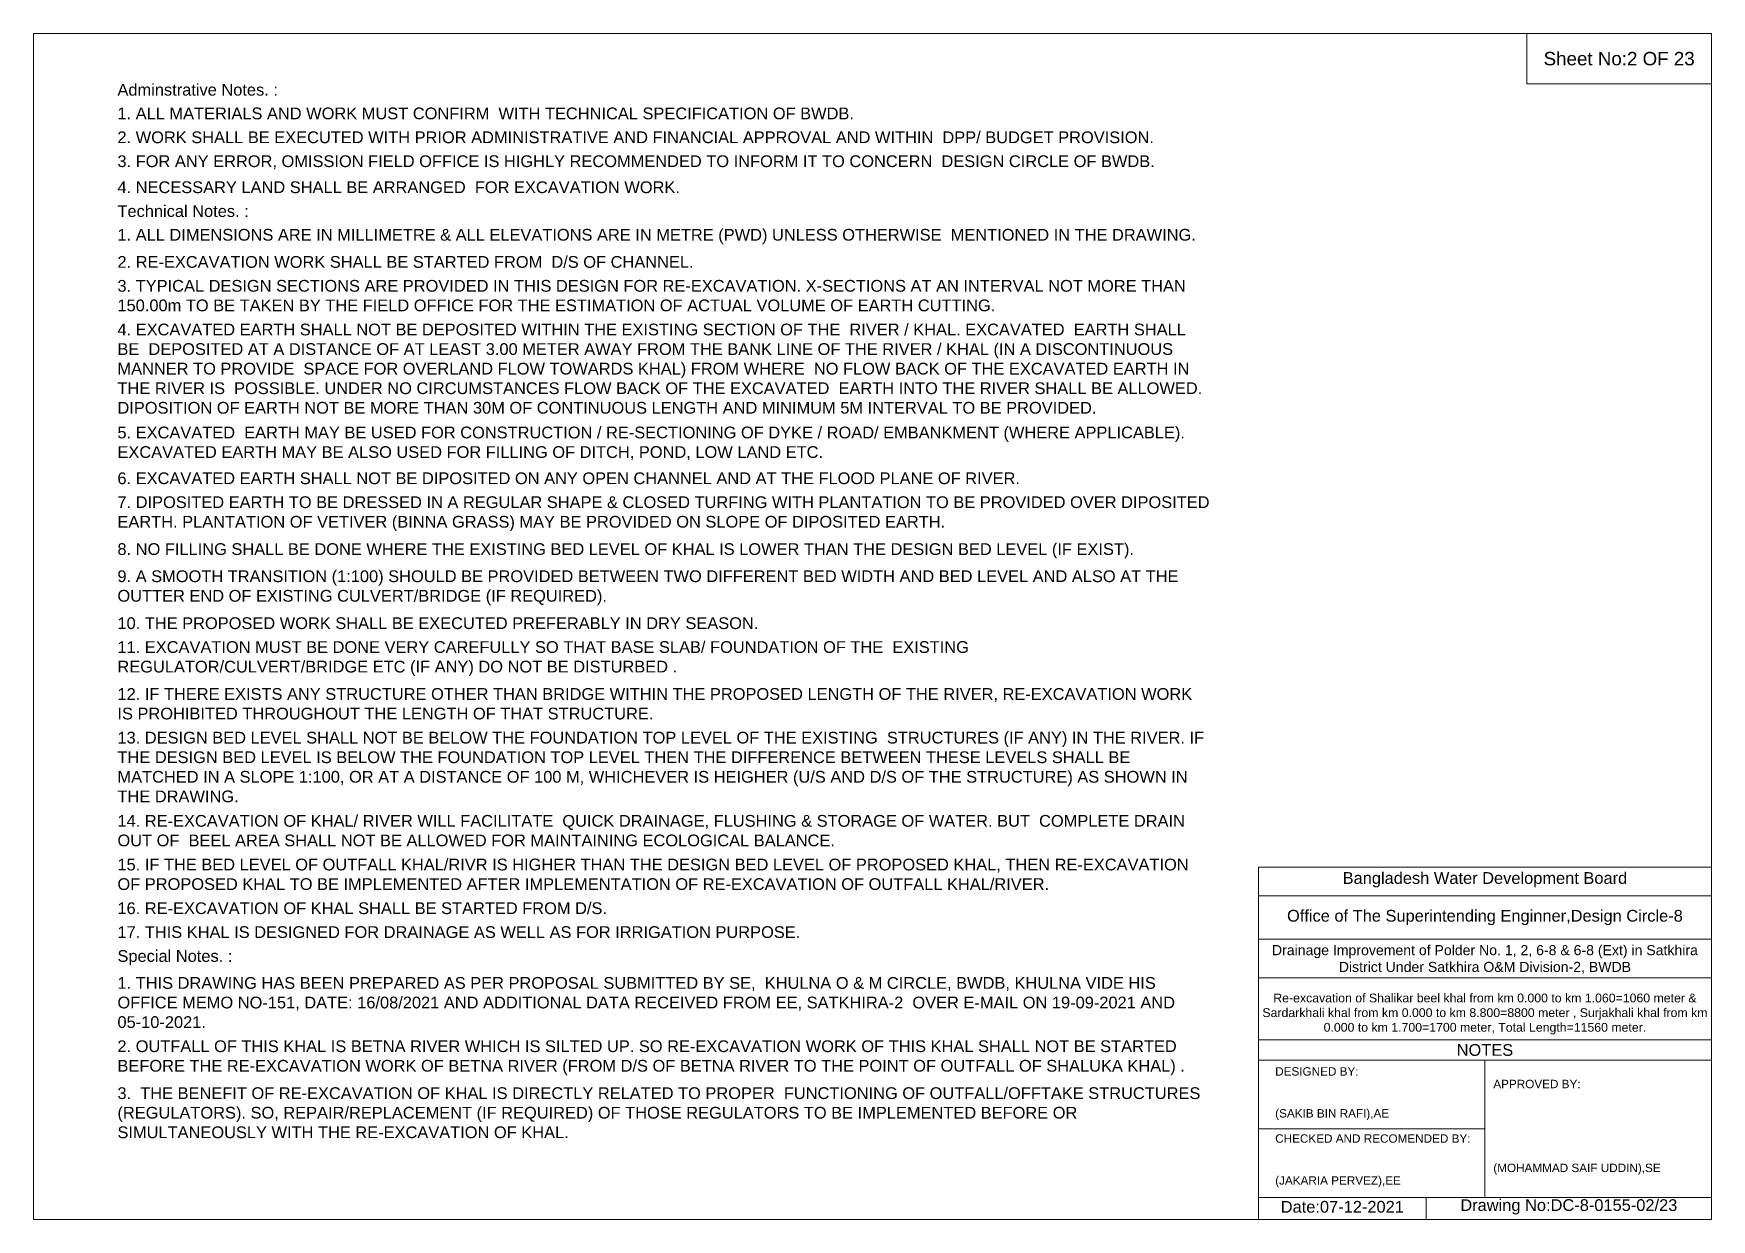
# Model space of a CAD drawing. Header units: inches. Extents: x 93000 to 506000, y -4242 to 0.
# Drawn here: x 110000 to 116000, y -4242 to 0 of the extents above; entities that cross this region are included whole.
import ezdxf

# ---------------------------------------------------------------- set-up
doc = ezdxf.new("R2010")
doc.units = ezdxf.units.IN
doc.header["$LTSCALE"] = 7
doc.header["$MEASUREMENT"] = 0
doc.layers.add('Cross section Data Border', color=7, linetype='Continuous', lineweight=9)
doc.styles.get("Standard").update_dxf_attribs({"font": 'arial.ttf'})

msp = doc.modelspace()

# ---------------------------------------------------------------- linework, layer by layer
at = {"layer": 'Cross section Data Border'}
for points in [[(110000, 0), (116000, 0), (116000, -4242), (110000, -4242)], [(115340, 0), (116000, 0), (116000, -180), (115340, -180)]]:
    msp.add_lwpolyline(points, close=True, dxfattribs=at)
for points in [[(114380, -4242), (114380, -2982), (116000, -2982)], [(114380, -3084), (116000, -3084)], [(114380, -3240), (116000, -3240)], [(114380, -3378), (116000, -3378)], [(114380, -3600), (116000, -3600)], [(114380, -3672), (116000, -3672)], [(115190, -3672), (115190, -4164)], [(114380, -3918), (115190, -3918)], [(114380, -4164), (116000, -4164)], [(114980, -4164), (114980, -4242)]]:
    msp.add_lwpolyline(points, dxfattribs=at)

# ---------------------------------------------------------------- texts
at = {"layer": 'Cross section Data Border', "attachment_point": 5}
for s, insert, char_height in [('Sheet No:2 OF 23', (115670, -90), 48), ('Bangladesh Water Development Board', (115190, -3027), 42), ('Office of The Superintending Enginner,Design Circle-8', (115190, -3162), 42)]:
    msp.add_mtext(s, dxfattribs=dict(at, insert=insert, char_height=char_height))
at = {"layer": 'Cross section Data Border'}
for s, insert, char_height, width, attachment_point in [('Adminstrative Notes. :', (110300, -180), 42, 3900, 1), ('1. ALL MATERIALS AND WORK MUST CONFIRM  WITH TECHNICAL SPECIFICATION OF BWDB.', (110300, -264.7), 42, 3900, 1), ('2. WORK SHALL BE EXECUTED WITH PRIOR ADMINISTRATIVE AND FINANCIAL APPROVAL AND WITHIN  DPP/ BUDGET PROVISION.', (110300, -350.1), 42, 3900, 1), ('3. FOR ANY ERROR, OMISSION FIELD OFFICE IS HIGHLY RECOMMENDED TO INFORM IT TO CONCERN  DESIGN CIRCLE OF BWDB.', (110300, -435.6), 42, 3900, 1), ('4. NECESSARY LAND SHALL BE ARRANGED  FOR EXCAVATION WORK. ', (110300, -528.7), 42, 3900, 1), ('Technical Notes. :', (110300, -614.1), 42, 3900, 1), ('1. ALL DIMENSIONS ARE IN MILLIMETRE & ALL ELEVATIONS ARE IN METRE (PWD) UNLESS OTHERWISE  MENTIONED IN THE DRAWING.', (110300, -698.8), 42, 3900, 1), ('2. RE-EXCAVATION WORK SHALL BE STARTED FROM  D/S OF CHANNEL.', (110300, -795.9), 42, 3900, 1), ('3. TYPICAL DESIGN SECTIONS ARE PROVIDED IN THIS DESIGN FOR RE-EXCAVATION. X-SECTIONS AT AN INTERVAL NOT MORE THAN 150.00m TO BE TAKEN BY THE FIELD OFFICE FOR THE ESTIMATION OF ACTUAL VOLUME OF EARTH CUTTING.', (110300, -881.4), 42, 3900, 1), ('4. EXCAVATED EARTH SHALL NOT BE DEPOSITED WITHIN THE EXISTING SECTION OF THE  RIVER / KHAL. EXCAVATED  EARTH SHALL BE  DEPOSITED AT A DISTANCE OF AT LEAST 3.00 METER AWAY FROM THE BANK LINE OF THE RIVER / KHAL (IN A DISCONTINUOUS  MANNER TO PROVIDE  SPACE FOR OVERLAND FLOW TOWARDS KHAL) FROM WHERE  NO FLOW BACK OF THE EXCAVATED EARTH IN THE RIVER IS  POSSIBLE. UNDER NO CIRCUMSTANCES FLOW BACK OF THE EXCAVATED  EARTH INTO THE RIVER SHALL BE ALLOWED. DIPOSITION OF EARTH NOT BE MORE THAN 30M OF CONTINUOUS LENGTH AND MINIMUM 5M INTERVAL TO BE PROVIDED.', (110300, -1037.6), 42, 3900, 1), ('5. EXCAVATED  EARTH MAY BE USED FOR CONSTRUCTION / RE-SECTIONING OF DYKE / ROAD/ EMBANKMENT (WHERE APPLICABLE). EXCAVATED EARTH MAY BE ALSO USED FOR FILLING OF DITCH, POND, LOW LAND ETC.', (110300, -1406), 42, 3900, 1), ('6. EXCAVATED EARTH SHALL NOT BE DIPOSITED ON ANY OPEN CHANNEL AND AT THE FLOOD PLANE OF RIVER.', (110300, -1569.8), 42, 3900, 1), ('7. DIPOSITED EARTH TO BE DRESSED IN A REGULAR SHAPE & CLOSED TURFING WITH PLANTATION TO BE PROVIDED OVER DIPOSITED EARTH. PLANTATION OF VETIVER (BINNA GRASS) MAY BE PROVIDED ON SLOPE OF DIPOSITED EARTH.^J', (110300, -1655.3), 42, 3900, 1), ('8. NO FILLING SHALL BE DONE WHERE THE EXISTING BED LEVEL OF KHAL IS LOWER THAN THE DESIGN BED LEVEL (IF EXIST).', (110300, -1823.1), 42, 3900, 1), ('9. A SMOOTH TRANSITION (1:100) SHOULD BE PROVIDED BETWEEN TWO DIFFERENT BED WIDTH AND BED LEVEL AND ALSO AT THE OUTTER END OF EXISTING CULVERT/BRIDGE (IF REQUIRED).', (110300, -1920.2), 42, 3900, 1), ('10. THE PROPOSED WORK SHALL BE EXECUTED PREFERABLY IN DRY SEASON.', (110300, -2088.1), 42, 3900, 1), ('11. EXCAVATION MUST BE DONE VERY CAREFULLY SO THAT BASE SLAB/ FOUNDATION OF THE  EXISTING REGULATOR/CULVERT/BRIDGE ETC (IF ANY) DO NOT BE DISTURBED .^J', (110300, -2173.5), 42, 3900, 1), ('12. IF THERE EXISTS ANY STRUCTURE OTHER THAN BRIDGE WITHIN THE PROPOSED LENGTH OF THE RIVER, RE-EXCAVATION WORK IS PROHIBITED THROUGHOUT THE LENGTH OF THAT STRUCTURE.', (110300, -2341.4), 42, 3900, 1), ('13. DESIGN BED LEVEL SHALL NOT BE BELOW THE FOUNDATION TOP LEVEL OF THE EXISTING  STRUCTURES (IF ANY) IN THE RIVER. IF THE DESIGN BED LEVEL IS BELOW THE FOUNDATION TOP LEVEL THEN THE DIFFERENCE BETWEEN THESE LEVELS SHALL BE MATCHED IN A SLOPE 1:100, OR AT A DISTANCE OF 100 M, WHICHEVER IS HEIGHER (U/S AND D/S OF THE STRUCTURE) AS SHOWN IN THE DRAWING.', (110300, -2497.6), 42, 3900, 1), ('14. RE-EXCAVATION OF KHAL/ RIVER WILL FACILITATE  QUICK DRAINAGE, FLUSHING & STORAGE OF WATER. BUT  COMPLETE DRAIN OUT OF  BEEL AREA SHALL NOT BE ALLOWED FOR MAINTAINING ECOLOGICAL BALANCE.', (110300, -2795.2), 42, 3900, 1), ('15. IF THE BED LEVEL OF OUTFALL KHAL/RIVR IS HIGHER THAN THE DESIGN BED LEVEL OF PROPOSED KHAL, THEN RE-EXCAVATION OF PROPOSED KHAL TO BE IMPLEMENTED AFTER IMPLEMENTATION OF RE-EXCAVATION OF OUTFALL KHAL/RIVER.', (110300, -2951.4), 42, 3900, 1), ('16. RE-EXCAVATION OF KHAL SHALL BE STARTED FROM D/S.', (110300, -3107.7), 42, 3900, 1), ('17. THIS KHAL IS DESIGNED FOR DRAINAGE AS WELL AS FOR IRRIGATION PURPOSE.^J', (110300, -3193.1), 42, 3900, 1), ('Special Notes. :', (110300, -3278.6), 42, 3900, 1), ('Drainage Improvement of Polder No. 1, 2, 6-8 & 6-8 (Ext) in Satkhira District Under Satkhira O&M Division-2, BWDB', (115190, -3312), 36, 1680, 5), ('1. THIS DRAWING HAS BEEN PREPARED AS PER PROPOSAL SUBMITTED BY SE,  KHULNA O & M CIRCLE, BWDB, KHULNA VIDE HIS OFFICE MEMO NO-151, DATE: 16/08/2021 AND ADDITIONAL DATA RECEIVED FROM EE, SATKHIRA-2  OVER E-MAIL ON 19-09-2021 AND 05-10-2021.^J', (110300, -3375), 42, 3900, 1), ('Re-excavation of Shalikar beel khal from km 0.000 to km 1.060=1060 meter & Sardarkhali khal from km 0.000 to km 8.800=8800 meter , Surjakhali khal from km 0.000 to km 1.700=1700 meter, Total Length=11560 meter.', (115190, -3507), 31.4683, 1620, 5), ('2. OUTFALL OF THIS KHAL IS BETNA RIVER WHICH IS SILTED UP. SO RE-EXCAVATION WORK OF THIS KHAL SHALL NOT BE STARTED BEFORE THE RE-EXCAVATION WORK OF BETNA RIVER (FROM D/S OF BETNA RIVER TO THE POINT OF OUTFALL OF SHALUKA KHAL) .   ', (110300, -3601.3), 42, 3900, 1), ('NOTES', (115190, -3636), 42, 1680, 5), ('DESIGNED BY:^J^J^J(SAKIB BIN RAFI),AE', (114440, -3792), 30, 840, 4), ('3.  THE BENEFIT OF RE-EXCAVATION OF KHAL IS DIRECTLY RELATED TO PROPER  FUNCTIONING OF OUTFALL/OFFTAKE STRUCTURES (REGULATORS). SO, REPAIR/REPLACEMENT (IF REQUIRED) OF THOSE REGULATORS TO BE IMPLEMENTED BEFORE OR SIMULTANEOUSLY WITH THE RE-EXCAVATION OF KHAL.        ', (110300, -3769.2), 42, 3900, 1), ('APPROVED BY:^J^J^J^J^J^J(MOHAMMAD SAIF UDDIN),SE', (115220, -3912), 30, 840, 4), ('CHECKED AND RECOMENDED BY:^J^J^J(JAKARIA PERVEZ),EE', (114440, -4032), 30, 840, 4), ('Date:07-12-2021', (114680, -4197), 42, 840, 5), ('Drawing No:DC-8-0155-02/23', (115490, -4197), 42, 1320, 5)]:
    msp.add_mtext(s, dxfattribs=dict(at, insert=insert, char_height=char_height, width=width, attachment_point=attachment_point))

doc.saveas('drawing.dxf')
